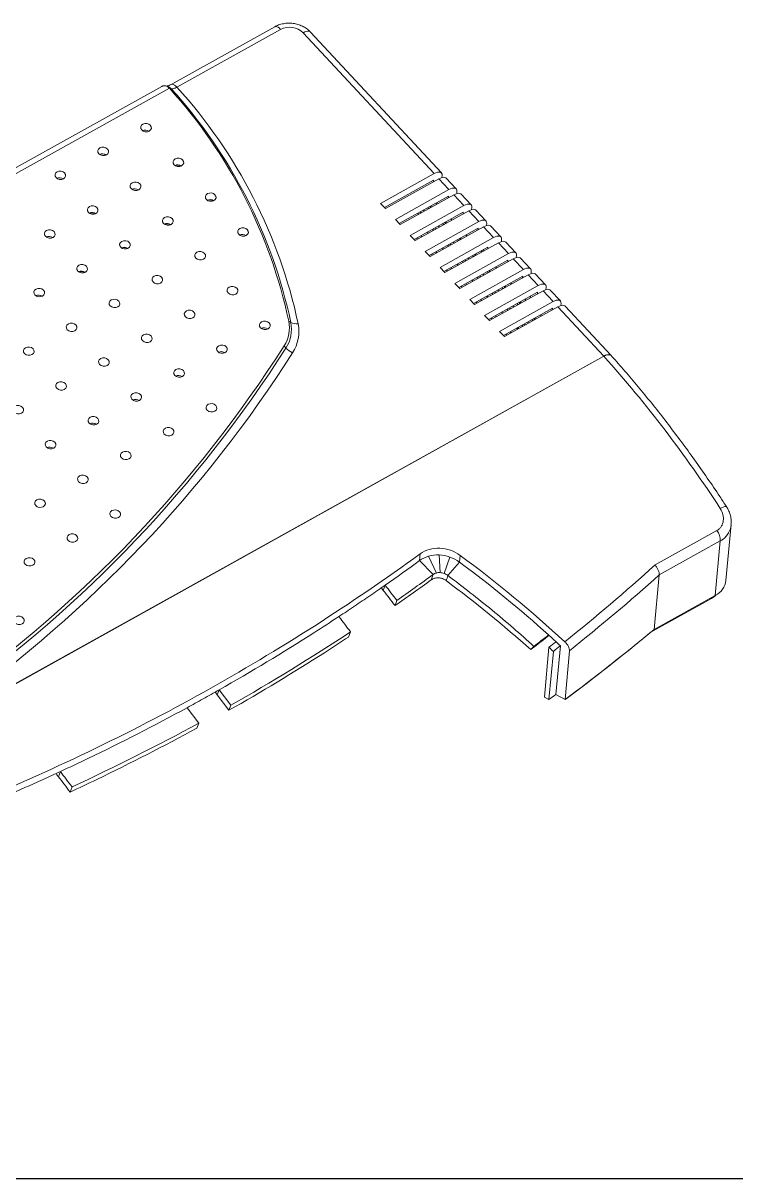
# Model space of a CAD drawing. Header units: inches. Extents: x 1230 to 3313, y 237 to 1043.
# Drawn here: x 1742.6 to 1808.9, y 631.4 to 738.8 of the extents above; entities that cross this region are included whole.
import ezdxf

# ---------------------------------------------------------------- set-up
doc = ezdxf.new("R2010")
doc.units = ezdxf.units.IN

msp = doc.modelspace()

# ---------------------------------------------------------------- linework, layer by layer
at = {"color": 7, "linetype": 'Continuous', "lineweight": 15}
for p, q in [((1766.015, 738.474), (1756.369, 733.107)), ((1766.558, 738.221), (1756.913, 732.854)), ((1780.832, 724.819), (1768.656, 737.916)), ((1781.507, 724.88), (1769.331, 737.976)), ((1755.508, 732.923), (1692.712, 697.983)), ((1755.994, 732.942), (1755.869, 732.972)), ((1756.212, 732.759), (1693.094, 697.641)), ((1756.376, 732.71), (1756.223, 732.747)), ((1775.851, 722.048), (1780.832, 724.819)), ((1781.283, 724.334), (1776.302, 721.563)), ((1782.215, 723.332), (1781.283, 724.334)), ((1781.554, 724.449), (1781.572, 724.642)), ((1782.89, 723.392), (1781.958, 724.395)), ((1780.775, 724.199), (1776.212, 721.66)), ((1777.234, 720.561), (1782.215, 723.332)), ((1780.761, 724.044), (1780.775, 724.199)), ((1782.158, 722.711), (1777.595, 720.172)), ((1782.666, 722.847), (1777.685, 720.075)), ((1781.078, 722.111), (1781.064, 721.955)), ((1782.144, 722.556), (1782.158, 722.711)), ((1783.598, 721.844), (1782.666, 722.847)), ((1782.937, 722.962), (1782.955, 723.155)), ((1784.273, 721.905), (1783.341, 722.907)), ((1776.302, 721.563), (1775.851, 722.048)), ((1778.617, 719.073), (1783.598, 721.844)), ((1783.541, 721.224), (1778.978, 718.685)), ((1784.049, 721.359), (1779.068, 718.588)), ((1779.36, 721.155), (1779.346, 721)), ((1779.629, 721.157), (1779.538, 721.254)), ((1779.942, 721.331), (1779.852, 721.428)), ((1780.25, 721.65), (1780.341, 721.553)), ((1780.466, 721.623), (1780.48, 721.778)), ((1780.541, 721.665), (1780.556, 721.82)), ((1783.527, 721.069), (1783.541, 721.224)), ((1784.981, 720.357), (1784.049, 721.359)), ((1784.32, 721.474), (1784.338, 721.667)), ((1785.656, 720.417), (1784.724, 721.42)), ((1777.685, 720.075), (1777.234, 720.561)), ((1780, 717.586), (1784.981, 720.357)), ((1781.325, 719.844), (1781.235, 719.941)), ((1781.633, 720.163), (1781.724, 720.066)), ((1781.849, 720.135), (1781.863, 720.291)), ((1781.924, 720.177), (1781.939, 720.332)), ((1782.461, 720.623), (1782.447, 720.468)), ((1785.703, 719.987), (1785.721, 720.18)), ((1779.068, 718.588), (1778.617, 719.073)), ((1779.664, 719.067), (1779.649, 718.911)), ((1780.247, 719.244), (1780.261, 719.399)), ((1784.924, 719.736), (1780.361, 717.197)), ((1785.432, 719.872), (1780.451, 717.1)), ((1780.743, 719.667), (1780.729, 719.512)), ((1781.012, 719.669), (1780.921, 719.767)), ((1781.383, 716.098), (1786.364, 718.869)), ((1783.844, 719.136), (1783.83, 718.981)), ((1784.909, 719.581), (1784.924, 719.736)), ((1786.364, 718.869), (1785.432, 719.872)), ((1787.039, 718.93), (1786.107, 719.932)), ((1779.211, 718.815), (1779.301, 718.718)), ((1781.63, 717.757), (1781.644, 717.912)), ((1785.829, 717.983), (1781.744, 715.71)), ((1786.815, 718.384), (1781.834, 715.613)), ((1782.126, 718.18), (1782.112, 718.025)), ((1782.395, 718.182), (1782.304, 718.279)), ((1782.708, 718.356), (1782.618, 718.453)), ((1783.016, 718.675), (1783.107, 718.578)), ((1783.232, 718.648), (1783.246, 718.803)), ((1783.307, 718.69), (1783.322, 718.845)), ((1785.829, 717.983), (1785.814, 717.828)), ((1787.747, 717.382), (1786.815, 718.384)), ((1787.086, 718.499), (1787.104, 718.692)), ((1788.422, 717.442), (1787.49, 718.445)), ((1780.451, 717.1), (1780, 717.586)), ((1780.594, 717.327), (1780.684, 717.23)), ((1781.047, 717.579), (1781.032, 717.424)), ((1782.766, 714.611), (1787.747, 717.382)), ((1787.69, 716.761), (1783.127, 714.223)), ((1788.198, 716.897), (1783.217, 714.125)), ((1783.778, 716.695), (1783.687, 716.792)), ((1784.091, 716.869), (1784.001, 716.966)), ((1784.399, 717.188), (1784.49, 717.091)), ((1784.615, 717.16), (1784.629, 717.316)), ((1784.69, 717.202), (1784.705, 717.358)), ((1785.227, 717.648), (1785.213, 717.493)), ((1785.411, 717.75), (1785.396, 717.595)), ((1787.675, 716.606), (1787.69, 716.761)), ((1789.13, 715.894), (1788.198, 716.897)), ((1788.469, 717.012), (1788.487, 717.205)), ((1789.805, 715.955), (1788.873, 716.957)), ((1781.834, 715.613), (1781.383, 716.098)), ((1781.977, 715.84), (1782.067, 715.743)), ((1782.429, 716.092), (1782.415, 715.936)), ((1783.013, 716.269), (1783.027, 716.424)), ((1783.509, 716.692), (1783.495, 716.537)), ((1784.149, 713.123), (1789.13, 715.894)), ((1785.782, 715.7), (1785.873, 715.603)), ((1785.998, 715.673), (1786.012, 715.828)), ((1786.61, 716.161), (1786.596, 716.006)), ((1789.852, 715.524), (1789.87, 715.717)), ((1783.217, 714.125), (1782.766, 714.611)), ((1783.812, 714.604), (1783.798, 714.449)), ((1784.396, 714.782), (1784.41, 714.937)), ((1789.073, 715.274), (1784.51, 712.735)), ((1789.581, 715.409), (1784.6, 712.638)), ((1784.892, 715.205), (1784.878, 715.05)), ((1785.161, 715.207), (1785.07, 715.304)), ((1785.474, 715.381), (1785.384, 715.478)), ((1787.993, 714.673), (1787.979, 714.518)), ((1789.058, 715.119), (1789.073, 715.274)), ((1790.513, 714.407), (1789.581, 715.409)), ((1791.188, 714.467), (1790.256, 715.47)), ((1783.36, 714.352), (1783.45, 714.255)), ((1785.532, 711.636), (1790.513, 714.407)), ((1790.456, 713.786), (1785.892, 711.248)), ((1790.964, 713.922), (1785.983, 711.151)), ((1786.275, 713.717), (1786.261, 713.562)), ((1786.544, 713.72), (1786.453, 713.817)), ((1786.857, 713.894), (1786.767, 713.991)), ((1787.165, 714.213), (1787.256, 714.116)), ((1787.381, 714.185), (1787.395, 714.341)), ((1787.456, 714.227), (1787.471, 714.383)), ((1790.441, 713.631), (1790.456, 713.786)), ((1791.896, 712.919), (1790.964, 713.922)), ((1791.235, 714.037), (1791.253, 714.23)), ((1792.571, 712.98), (1791.639, 713.982)), ((1784.6, 712.638), (1784.149, 713.123)), ((1784.743, 712.865), (1784.833, 712.768)), ((1785.195, 713.117), (1785.181, 712.961)), ((1785.779, 713.294), (1785.793, 713.449)), ((1786.915, 710.148), (1791.896, 712.919)), ((1792.347, 712.434), (1787.366, 709.663)), ((1788.24, 712.406), (1788.15, 712.503)), ((1788.548, 712.725), (1788.638, 712.628)), ((1788.764, 712.698), (1788.778, 712.853)), ((1788.839, 712.74), (1788.854, 712.895)), ((1788.898, 712.92), (1788.884, 712.764)), ((1789.316, 713.152), (1789.301, 712.997)), ((1789.794, 713.418), (1789.78, 713.263)), ((1796.607, 707.852), (1792.347, 712.434)), ((1792.618, 712.549), (1792.636, 712.742)), ((1797.282, 707.913), (1793.022, 712.495)), ((1785.983, 711.151), (1785.532, 711.636)), ((1786.126, 711.377), (1786.216, 711.28)), ((1786.578, 711.629), (1786.564, 711.474)), ((1787.162, 711.807), (1787.176, 711.962)), ((1791.839, 712.299), (1787.275, 709.76)), ((1787.658, 712.23), (1787.644, 712.075)), ((1787.927, 712.232), (1787.836, 712.329)), ((1790.147, 711.21), (1790.161, 711.366)), ((1790.222, 711.252), (1790.237, 711.408)), ((1790.759, 711.698), (1790.745, 711.543)), ((1791.824, 712.144), (1791.839, 712.299)), ((1767.314, 711.097), (1767.507, 710.986)), ((1788.545, 710.319), (1788.559, 710.474)), ((1788.679, 710.541), (1788.664, 710.386)), ((1789.041, 710.742), (1789.027, 710.587)), ((1789.31, 710.745), (1789.219, 710.842)), ((1789.623, 710.919), (1789.533, 711.016)), ((1789.931, 711.238), (1790.021, 711.141)), ((1787.366, 709.663), (1786.915, 710.148)), ((1787.509, 709.89), (1787.599, 709.793)), ((1787.961, 710.142), (1787.947, 709.987)), ((1766.881, 708.804), (1767.056, 708.598)), ((1710.334, 659.851), (1796.607, 707.852)), ((1796.625, 707.833), (1710.352, 659.831)), ((1807.967, 686.991), (1808.446, 692.185)), ((1801.379, 688.433), (1807.132, 691.634)), ((1807.447, 690.666), (1801.769, 687.506)), ((1806.981, 685.604), (1807.447, 690.666)), ((1779.538, 689.473), (1779.48, 688.842)), ((1779.48, 688.842), (1780.734, 687.54)), ((1780.325, 689.249), (1781.041, 687.687)), ((1781.304, 689.363), (1781.4, 687.723)), ((1782.3, 689.17), (1781.773, 687.641)), ((1783.257, 689.329), (1783.198, 688.693)), ((1783.198, 688.693), (1782.122, 687.448)), ((1780.734, 687.54), (1780.563, 687.048)), ((1801.303, 682.444), (1801.768, 687.502)), ((1776.279, 686.558), (1776.106, 686.075)), ((1806.981, 685.604), (1801.303, 682.444)), ((1777.367, 685.134), (1777.196, 684.653)), ((1806.623, 685.307), (1800.937, 682.143)), ((1773.061, 682.211), (1772.885, 681.736)), ((1791.47, 681.932), (1791.177, 681.622)), ((1791.177, 681.622), (1791.514, 681.892)), ((1789.914, 680.657), (1789.821, 680.56)), ((1790.118, 680.868), (1789.914, 680.657)), ((1791.514, 680.779), (1791.089, 676.158)), ((1791.923, 680.401), (1791.511, 675.919)), ((1792.161, 676.402), (1792.577, 680.92)), ((1793.421, 680.451), (1793.004, 675.925)), ((1760.854, 676.825), (1760.67, 676.357)), ((1760.67, 676.357), (1761.749, 674.924)), ((1760.854, 676.825), (1761.933, 675.392)), ((1791.511, 675.919), (1791.089, 676.158)), ((1793.004, 675.925), (1792.161, 676.402)), ((1793.099, 675.996), (1793.117, 675.986)), ((1793.12, 676.012), (1793.117, 675.986)), ((1758.945, 673.729), (1757.866, 675.162)), ((1761.933, 675.392), (1761.749, 674.924)), ((1758.945, 673.729), (1758.76, 673.261)), ((1746.076, 669.228), (1745.898, 668.752)), ((1747.163, 667.801), (1746.983, 667.324))]:
    msp.add_line(p, q, dxfattribs=at)
at = {"color": 8, "linetype": 'Continuous', "lineweight": 15}
msp.add_line((1806.633, 685.41), (1806.623, 685.307), dxfattribs=at)
msp.add_line((1959.076, 631.358), (1659.563, 631.358))
at = {"color": 8, "linetype": 'Continuous', "lineweight": 15, "flags": 128}
for points in [[(1766.558, 738.221), (1766.44, 738.335), (1766.324, 738.421), (1766.215, 738.476), (1766.116, 738.496), (1766.033, 738.483), (1766.015, 738.474)], [(1768.656, 737.916), (1768.81, 737.99), (1768.956, 738.038), (1769.089, 738.058), (1769.203, 738.048), (1769.293, 738.009), (1769.331, 737.976)], [(1756.913, 732.854), (1756.794, 732.968), (1756.678, 733.054), (1756.569, 733.109), (1756.471, 733.13), (1756.387, 733.116), (1756.371, 733.108)], [(1796.607, 707.852), (1796.761, 707.927), (1796.908, 707.975), (1797.04, 707.994), (1797.154, 707.984), (1797.244, 707.945), (1797.282, 707.913)], [(1796.625, 707.833), (1796.779, 707.908), (1796.924, 707.957), (1797.055, 707.978), (1797.167, 707.97), (1797.254, 707.934), (1797.293, 707.901)]]:
    msp.add_lwpolyline(points, dxfattribs=at)
at = {"color": 7, "linetype": 'Continuous', "lineweight": 15, "flags": 128}
for points in [[(1753.645, 728.877), (1753.79, 728.77), (1753.974, 728.713), (1754.169, 728.715), (1754.344, 728.775), (1754.474, 728.885), (1754.538, 729.027), (1754.527, 729.18), (1754.442, 729.321), (1754.297, 729.427), (1754.113, 729.484), (1753.918, 729.482), (1753.743, 729.422), (1753.613, 729.313), (1753.549, 729.171), (1753.56, 729.018), (1753.645, 728.877)], [(1749.66, 726.66), (1749.805, 726.553), (1749.989, 726.496), (1750.184, 726.498), (1750.359, 726.558), (1750.489, 726.668), (1750.553, 726.81), (1750.542, 726.963), (1750.457, 727.103), (1750.312, 727.21), (1750.128, 727.267), (1749.933, 727.265), (1749.758, 727.205), (1749.628, 727.096), (1749.564, 726.954), (1749.575, 726.801), (1749.66, 726.66)], [(1756.651, 725.643), (1756.797, 725.537), (1756.981, 725.48), (1757.175, 725.482), (1757.351, 725.542), (1757.48, 725.651), (1757.544, 725.793), (1757.533, 725.946), (1757.448, 726.087), (1757.303, 726.194), (1757.119, 726.251), (1756.925, 726.249), (1756.749, 726.188), (1756.62, 726.079), (1756.556, 725.937), (1756.567, 725.784), (1756.651, 725.643)], [(1745.675, 724.443), (1745.821, 724.336), (1746.004, 724.279), (1746.199, 724.281), (1746.374, 724.341), (1746.504, 724.451), (1746.568, 724.593), (1746.557, 724.746), (1746.472, 724.886), (1746.327, 724.993), (1746.143, 725.05), (1745.948, 725.048), (1745.773, 724.988), (1745.643, 724.878), (1745.579, 724.736), (1745.59, 724.583), (1745.675, 724.443)], [(1780.832, 724.819), (1780.986, 724.894), (1781.133, 724.942), (1781.265, 724.961), (1781.379, 724.951), (1781.469, 724.912), (1781.533, 724.846), (1781.568, 724.755), (1781.572, 724.642)], [(1781.958, 724.395), (1781.92, 724.427), (1781.83, 724.466), (1781.716, 724.476), (1781.584, 724.457), (1781.437, 724.409), (1781.283, 724.334)], [(1752.667, 723.426), (1752.812, 723.319), (1752.996, 723.263), (1753.19, 723.264), (1753.366, 723.325), (1753.495, 723.434), (1753.559, 723.576), (1753.548, 723.729), (1753.463, 723.87), (1753.318, 723.977), (1753.134, 724.033), (1752.94, 724.032), (1752.764, 723.971), (1752.635, 723.862), (1752.571, 723.72), (1752.582, 723.567), (1752.667, 723.426)], [(1782.215, 723.332), (1782.369, 723.407), (1782.516, 723.454), (1782.648, 723.474), (1782.762, 723.464), (1782.852, 723.425), (1782.916, 723.359), (1782.951, 723.267), (1782.955, 723.155)], [(1759.658, 722.41), (1759.803, 722.303), (1759.987, 722.246), (1760.182, 722.248), (1760.357, 722.308), (1760.487, 722.418), (1760.551, 722.56), (1760.54, 722.713), (1760.455, 722.853), (1760.309, 722.96), (1760.126, 723.017), (1759.931, 723.015), (1759.756, 722.955), (1759.626, 722.845), (1759.562, 722.703), (1759.573, 722.55), (1759.658, 722.41)], [(1783.341, 722.907), (1783.303, 722.94), (1783.213, 722.979), (1783.099, 722.989), (1782.967, 722.969), (1782.82, 722.921), (1782.666, 722.847)], [(1748.682, 721.209), (1748.827, 721.102), (1749.011, 721.045), (1749.205, 721.047), (1749.381, 721.107), (1749.51, 721.217), (1749.574, 721.359), (1749.563, 721.512), (1749.479, 721.653), (1749.333, 721.759), (1749.149, 721.816), (1748.955, 721.814), (1748.779, 721.754), (1748.65, 721.645), (1748.586, 721.503), (1748.597, 721.35), (1748.682, 721.209)], [(1783.598, 721.844), (1783.752, 721.919), (1783.899, 721.967), (1784.031, 721.986), (1784.145, 721.976), (1784.235, 721.937), (1784.299, 721.871), (1784.334, 721.78), (1784.338, 721.667)], [(1784.724, 721.42), (1784.686, 721.452), (1784.596, 721.491), (1784.482, 721.501), (1784.35, 721.482), (1784.203, 721.434), (1784.049, 721.359)], [(1755.673, 720.193), (1755.818, 720.086), (1756.002, 720.029), (1756.197, 720.031), (1756.372, 720.091), (1756.502, 720.2), (1756.566, 720.342), (1756.555, 720.495), (1756.47, 720.636), (1756.325, 720.743), (1756.141, 720.8), (1755.946, 720.798), (1755.771, 720.738), (1755.641, 720.628), (1755.577, 720.486), (1755.588, 720.333), (1755.673, 720.193)], [(1784.981, 720.357), (1785.135, 720.432), (1785.282, 720.479), (1785.414, 720.499), (1785.528, 720.489), (1785.618, 720.45), (1785.682, 720.384), (1785.717, 720.292), (1785.721, 720.18)], [(1786.107, 719.932), (1786.069, 719.965), (1785.979, 720.004), (1785.865, 720.014), (1785.733, 719.994), (1785.586, 719.946), (1785.432, 719.872)], [(1744.697, 718.992), (1744.842, 718.885), (1745.026, 718.828), (1745.22, 718.83), (1745.396, 718.89), (1745.525, 719), (1745.59, 719.142), (1745.578, 719.295), (1745.494, 719.435), (1745.348, 719.542), (1745.164, 719.599), (1744.97, 719.597), (1744.795, 719.537), (1744.665, 719.428), (1744.601, 719.286), (1744.612, 719.133), (1744.697, 718.992)], [(1762.664, 719.176), (1762.81, 719.069), (1762.994, 719.012), (1763.188, 719.014), (1763.363, 719.074), (1763.493, 719.184), (1763.557, 719.326), (1763.546, 719.479), (1763.461, 719.619), (1763.316, 719.726), (1763.132, 719.783), (1762.938, 719.781), (1762.762, 719.721), (1762.633, 719.612), (1762.568, 719.47), (1762.58, 719.317), (1762.664, 719.176)], [(1786.364, 718.869), (1786.518, 718.944), (1786.665, 718.992), (1786.797, 719.011), (1786.911, 719.001), (1787.001, 718.962), (1787.065, 718.896), (1787.1, 718.805), (1787.104, 718.692)], [(1751.688, 717.975), (1751.833, 717.869), (1752.017, 717.812), (1752.212, 717.814), (1752.387, 717.874), (1752.517, 717.983), (1752.581, 718.125), (1752.57, 718.278), (1752.485, 718.419), (1752.34, 718.526), (1752.156, 718.583), (1751.961, 718.581), (1751.786, 718.521), (1751.656, 718.411), (1751.592, 718.269), (1751.603, 718.116), (1751.688, 717.975)], [(1787.49, 718.445), (1787.452, 718.477), (1787.362, 718.516), (1787.248, 718.526), (1787.116, 718.507), (1786.969, 718.459), (1786.815, 718.384)], [(1758.679, 716.959), (1758.825, 716.852), (1759.009, 716.795), (1759.203, 716.797), (1759.379, 716.857), (1759.508, 716.967), (1759.572, 717.109), (1759.561, 717.262), (1759.476, 717.402), (1759.331, 717.509), (1759.147, 717.566), (1758.953, 717.564), (1758.777, 717.504), (1758.648, 717.395), (1758.584, 717.252), (1758.595, 717.1), (1758.679, 716.959)], [(1787.747, 717.382), (1787.901, 717.457), (1788.048, 717.504), (1788.18, 717.524), (1788.294, 717.514), (1788.384, 717.475), (1788.448, 717.409), (1788.483, 717.317), (1788.487, 717.205)], [(1788.873, 716.957), (1788.835, 716.99), (1788.745, 717.029), (1788.631, 717.039), (1788.499, 717.019), (1788.352, 716.972), (1788.198, 716.897)], [(1747.703, 715.758), (1747.849, 715.651), (1748.032, 715.595), (1748.227, 715.596), (1748.402, 715.657), (1748.532, 715.766), (1748.596, 715.908), (1748.585, 716.061), (1748.5, 716.202), (1748.355, 716.309), (1748.171, 716.365), (1747.976, 716.364), (1747.801, 716.303), (1747.671, 716.194), (1747.607, 716.052), (1747.618, 715.899), (1747.703, 715.758)], [(1789.13, 715.894), (1789.284, 715.969), (1789.431, 716.017), (1789.563, 716.036), (1789.677, 716.026), (1789.767, 715.987), (1789.831, 715.921), (1789.866, 715.83), (1789.87, 715.717)], [(1754.695, 714.742), (1754.84, 714.635), (1755.024, 714.578), (1755.218, 714.58), (1755.394, 714.64), (1755.523, 714.75), (1755.587, 714.892), (1755.576, 715.045), (1755.492, 715.185), (1755.346, 715.292), (1755.162, 715.349), (1754.968, 715.347), (1754.792, 715.287), (1754.663, 715.177), (1754.599, 715.035), (1754.61, 714.882), (1754.695, 714.742)], [(1790.256, 715.47), (1790.218, 715.502), (1790.128, 715.541), (1790.014, 715.551), (1789.881, 715.532), (1789.735, 715.484), (1789.581, 715.409)], [(1743.718, 713.541), (1743.864, 713.434), (1744.048, 713.377), (1744.242, 713.379), (1744.417, 713.439), (1744.547, 713.549), (1744.611, 713.691), (1744.6, 713.844), (1744.515, 713.985), (1744.37, 714.091), (1744.186, 714.148), (1743.992, 714.146), (1743.816, 714.086), (1743.687, 713.977), (1743.622, 713.835), (1743.634, 713.682), (1743.718, 713.541)], [(1761.686, 713.725), (1761.831, 713.618), (1762.015, 713.562), (1762.21, 713.563), (1762.385, 713.624), (1762.515, 713.733), (1762.579, 713.875), (1762.568, 714.028), (1762.483, 714.169), (1762.338, 714.276), (1762.154, 714.332), (1761.959, 714.331), (1761.784, 714.27), (1761.654, 714.161), (1761.59, 714.019), (1761.601, 713.866), (1761.686, 713.725)], [(1790.513, 714.407), (1790.667, 714.482), (1790.813, 714.529), (1790.946, 714.549), (1791.06, 714.539), (1791.15, 714.5), (1791.214, 714.434), (1791.249, 714.342), (1791.253, 714.23)], [(1791.639, 713.982), (1791.601, 714.015), (1791.511, 714.054), (1791.397, 714.064), (1791.264, 714.044), (1791.118, 713.997), (1790.964, 713.922)], [(1750.71, 712.525), (1750.855, 712.418), (1751.039, 712.361), (1751.233, 712.363), (1751.409, 712.423), (1751.538, 712.532), (1751.603, 712.674), (1751.591, 712.827), (1751.507, 712.968), (1751.361, 713.075), (1751.177, 713.132), (1750.983, 713.13), (1750.807, 713.07), (1750.678, 712.96), (1750.614, 712.818), (1750.625, 712.665), (1750.71, 712.525)], [(1791.896, 712.919), (1792.05, 712.994), (1792.196, 713.042), (1792.329, 713.061), (1792.443, 713.051), (1792.533, 713.012), (1792.597, 712.946), (1792.631, 712.855), (1792.636, 712.742)], [(1793.022, 712.495), (1792.984, 712.527), (1792.894, 712.566), (1792.78, 712.576), (1792.647, 712.557), (1792.501, 712.509), (1792.347, 712.434)], [(1757.701, 711.508), (1757.846, 711.401), (1758.03, 711.344), (1758.225, 711.346), (1758.4, 711.406), (1758.53, 711.516), (1758.594, 711.658), (1758.583, 711.811), (1758.498, 711.952), (1758.353, 712.058), (1758.169, 712.115), (1757.974, 712.113), (1757.799, 712.053), (1757.669, 711.944), (1757.605, 711.802), (1757.616, 711.649), (1757.701, 711.508)], [(1746.725, 710.307), (1746.87, 710.201), (1747.054, 710.144), (1747.249, 710.146), (1747.424, 710.206), (1747.554, 710.315), (1747.618, 710.457), (1747.606, 710.61), (1747.522, 710.751), (1747.376, 710.858), (1747.192, 710.915), (1746.998, 710.913), (1746.823, 710.853), (1746.693, 710.743), (1746.629, 710.601), (1746.64, 710.448), (1746.725, 710.307)], [(1764.692, 710.492), (1764.838, 710.385), (1765.022, 710.328), (1765.216, 710.33), (1765.392, 710.39), (1765.521, 710.499), (1765.585, 710.641), (1765.574, 710.794), (1765.489, 710.935), (1765.344, 711.042), (1765.16, 711.099), (1764.966, 711.097), (1764.79, 711.037), (1764.661, 710.927), (1764.597, 710.785), (1764.608, 710.632), (1764.692, 710.492)], [(1753.716, 709.291), (1753.862, 709.184), (1754.045, 709.127), (1754.24, 709.129), (1754.415, 709.189), (1754.545, 709.299), (1754.609, 709.441), (1754.598, 709.594), (1754.513, 709.734), (1754.368, 709.841), (1754.184, 709.898), (1753.989, 709.896), (1753.814, 709.836), (1753.684, 709.727), (1753.62, 709.585), (1753.631, 709.432), (1753.716, 709.291)], [(1742.74, 708.09), (1742.885, 707.983), (1743.069, 707.927), (1743.264, 707.928), (1743.439, 707.989), (1743.569, 708.098), (1743.633, 708.24), (1743.622, 708.393), (1743.537, 708.534), (1743.391, 708.641), (1743.208, 708.697), (1743.013, 708.696), (1742.838, 708.635), (1742.708, 708.526), (1742.644, 708.384), (1742.655, 708.231), (1742.74, 708.09)], [(1760.707, 708.274), (1760.853, 708.168), (1761.037, 708.111), (1761.231, 708.113), (1761.407, 708.173), (1761.536, 708.282), (1761.6, 708.424), (1761.589, 708.577), (1761.504, 708.718), (1761.359, 708.825), (1761.175, 708.882), (1760.981, 708.88), (1760.805, 708.819), (1760.676, 708.71), (1760.612, 708.568), (1760.623, 708.415), (1760.707, 708.274)], [(1749.731, 707.074), (1749.877, 706.967), (1750.061, 706.91), (1750.255, 706.912), (1750.43, 706.972), (1750.56, 707.082), (1750.624, 707.224), (1750.613, 707.377), (1750.528, 707.517), (1750.383, 707.624), (1750.199, 707.681), (1750.004, 707.679), (1749.829, 707.619), (1749.699, 707.509), (1749.635, 707.367), (1749.647, 707.214), (1749.731, 707.074)], [(1756.723, 706.057), (1756.868, 705.95), (1757.052, 705.894), (1757.246, 705.895), (1757.422, 705.956), (1757.551, 706.065), (1757.615, 706.207), (1757.604, 706.36), (1757.52, 706.501), (1757.374, 706.608), (1757.19, 706.664), (1756.996, 706.663), (1756.82, 706.602), (1756.691, 706.493), (1756.627, 706.351), (1756.638, 706.198), (1756.723, 706.057)], [(1745.746, 704.857), (1745.892, 704.75), (1746.076, 704.693), (1746.27, 704.695), (1746.445, 704.755), (1746.575, 704.864), (1746.639, 705.006), (1746.628, 705.159), (1746.543, 705.3), (1746.398, 705.407), (1746.214, 705.464), (1746.02, 705.462), (1745.844, 705.402), (1745.715, 705.292), (1745.65, 705.15), (1745.662, 704.997), (1745.746, 704.857)], [(1752.738, 703.84), (1752.883, 703.733), (1753.067, 703.676), (1753.261, 703.678), (1753.437, 703.738), (1753.566, 703.848), (1753.631, 703.99), (1753.619, 704.143), (1753.535, 704.284), (1753.389, 704.39), (1753.205, 704.447), (1753.011, 704.445), (1752.836, 704.385), (1752.706, 704.276), (1752.642, 704.134), (1752.653, 703.981), (1752.738, 703.84)], [(1741.761, 702.639), (1741.907, 702.533), (1742.091, 702.476), (1742.285, 702.478), (1742.461, 702.538), (1742.59, 702.647), (1742.654, 702.789), (1742.643, 702.942), (1742.558, 703.083), (1742.413, 703.19), (1742.229, 703.247), (1742.035, 703.245), (1741.859, 703.185), (1741.73, 703.075), (1741.666, 702.933), (1741.677, 702.78), (1741.761, 702.639)], [(1759.729, 702.824), (1759.874, 702.717), (1760.058, 702.66), (1760.253, 702.662), (1760.428, 702.722), (1760.558, 702.831), (1760.622, 702.973), (1760.611, 703.126), (1760.526, 703.267), (1760.381, 703.374), (1760.197, 703.431), (1760.002, 703.429), (1759.827, 703.369), (1759.697, 703.259), (1759.633, 703.117), (1759.644, 702.964), (1759.729, 702.824)], [(1748.753, 701.623), (1748.898, 701.516), (1749.082, 701.459), (1749.277, 701.461), (1749.452, 701.521), (1749.582, 701.631), (1749.646, 701.773), (1749.634, 701.926), (1749.55, 702.066), (1749.404, 702.173), (1749.22, 702.23), (1749.026, 702.228), (1748.851, 702.168), (1748.721, 702.059), (1748.657, 701.917), (1748.668, 701.764), (1748.753, 701.623)], [(1755.744, 700.606), (1755.89, 700.5), (1756.073, 700.443), (1756.268, 700.445), (1756.443, 700.505), (1756.573, 700.614), (1756.637, 700.756), (1756.626, 700.909), (1756.541, 701.05), (1756.396, 701.157), (1756.212, 701.214), (1756.017, 701.212), (1755.842, 701.152), (1755.712, 701.042), (1755.648, 700.9), (1755.659, 700.747), (1755.744, 700.606)], [(1744.768, 699.406), (1744.913, 699.299), (1745.097, 699.242), (1745.292, 699.244), (1745.467, 699.304), (1745.597, 699.414), (1745.661, 699.556), (1745.65, 699.709), (1745.565, 699.849), (1745.419, 699.956), (1745.236, 700.013), (1745.041, 700.011), (1744.866, 699.951), (1744.736, 699.841), (1744.672, 699.699), (1744.683, 699.546), (1744.768, 699.406)], [(1751.759, 698.389), (1751.905, 698.282), (1752.089, 698.226), (1752.283, 698.227), (1752.458, 698.288), (1752.588, 698.397), (1752.652, 698.539), (1752.641, 698.692), (1752.556, 698.833), (1752.411, 698.94), (1752.227, 698.996), (1752.032, 698.995), (1751.857, 698.934), (1751.727, 698.825), (1751.663, 698.683), (1751.675, 698.53), (1751.759, 698.389)], [(1747.774, 696.172), (1747.92, 696.065), (1748.104, 696.008), (1748.298, 696.01), (1748.474, 696.07), (1748.603, 696.18), (1748.667, 696.322), (1748.656, 696.475), (1748.571, 696.616), (1748.426, 696.722), (1748.242, 696.779), (1748.048, 696.777), (1747.872, 696.717), (1747.743, 696.608), (1747.678, 696.466), (1747.69, 696.313), (1747.774, 696.172)], [(1743.789, 693.955), (1743.935, 693.848), (1744.119, 693.791), (1744.313, 693.793), (1744.489, 693.853), (1744.618, 693.963), (1744.682, 694.105), (1744.671, 694.258), (1744.586, 694.398), (1744.441, 694.505), (1744.257, 694.562), (1744.063, 694.56), (1743.887, 694.5), (1743.758, 694.391), (1743.694, 694.249), (1743.705, 694.096), (1743.789, 693.955)], [(1750.781, 692.938), (1750.926, 692.832), (1751.11, 692.775), (1751.305, 692.777), (1751.48, 692.837), (1751.61, 692.946), (1751.674, 693.088), (1751.663, 693.241), (1751.578, 693.382), (1751.432, 693.489), (1751.249, 693.546), (1751.054, 693.544), (1750.879, 693.484), (1750.749, 693.374), (1750.685, 693.232), (1750.696, 693.079), (1750.781, 692.938)], [(1746.796, 690.721), (1746.941, 690.614), (1747.125, 690.558), (1747.32, 690.559), (1747.495, 690.62), (1747.625, 690.729), (1747.689, 690.871), (1747.678, 691.024), (1747.593, 691.165), (1747.448, 691.272), (1747.264, 691.328), (1747.069, 691.327), (1746.894, 691.266), (1746.764, 691.157), (1746.7, 691.015), (1746.711, 690.862), (1746.796, 690.721)], [(1743.608, 688.948), (1743.693, 688.807), (1743.704, 688.654), (1743.64, 688.512), (1743.51, 688.402), (1743.335, 688.342), (1743.14, 688.34), (1742.956, 688.397), (1742.811, 688.504), (1742.726, 688.645), (1742.715, 688.798), (1742.779, 688.94), (1742.909, 689.049), (1743.084, 689.109), (1743.279, 689.111), (1743.463, 689.054), (1743.608, 688.948)], [(1775.921, 686.317), (1775.97, 686.252), (1776.106, 686.075)], [(1807.065, 685.653), (1806.911, 685.504), (1806.623, 685.307)], [(1742.63, 683.497), (1742.714, 683.356), (1742.725, 683.203), (1742.661, 683.061), (1742.532, 682.952), (1742.356, 682.891), (1742.162, 682.89), (1741.978, 682.946), (1741.833, 683.053), (1741.748, 683.194), (1741.737, 683.347), (1741.801, 683.489), (1741.93, 683.598), (1742.106, 683.659), (1742.3, 683.66), (1742.484, 683.604), (1742.63, 683.497)], [(1760.475, 676.616), (1760.535, 676.536), (1760.67, 676.357)], [(1745.672, 669.049), (1745.763, 668.93), (1745.898, 668.752)]]:
    msp.add_lwpolyline(points, dxfattribs=at)
at = {"color": 7, "linetype": 'Continuous', "lineweight": 15}
for centre, radius, start, end in [((1767.4, 736.641), 1.79, 45.41434, 118.0402), ((1721.864, 700.998), 47.363, 12.02509, 42.26765), ((1721.656, 701.373), 46.682, 12.02288, 42.22831), ((1721.699, 701.23), 46.835, 12.02317, 42.23344), ((1753.966, 728.263), 0.608, 54.96685, 114.50715), ((1749.982, 726.045), 0.608, 54.96685, 114.50715), ((1756.973, 725.029), 0.608, 54.96685, 114.50715), ((1756.974, 725.039), 0.579, 55.73414, 113.73986), ((1745.997, 723.828), 0.608, 54.96685, 114.50715), ((1752.988, 722.812), 0.608, 54.96685, 114.50715), ((1752.989, 722.821), 0.579, 55.73414, 113.73986), ((1759.979, 721.795), 0.608, 54.96685, 114.50715), ((1759.98, 721.805), 0.579, 55.73414, 113.73986), ((1749.003, 720.595), 0.608, 54.96685, 114.50715), ((1749.004, 720.604), 0.579, 55.73414, 113.73986), ((1755.994, 719.578), 0.608, 54.96685, 114.50715), ((1755.995, 719.588), 0.579, 55.73414, 113.73986), ((1745.018, 718.378), 0.608, 54.96685, 114.50715), ((1745.019, 718.387), 0.579, 55.73414, 113.73986), ((1762.986, 718.562), 0.608, 54.96685, 114.50715), ((1762.987, 718.571), 0.579, 55.73414, 113.73986), ((1752.01, 717.361), 0.608, 54.96685, 114.50715), ((1752.01, 717.371), 0.579, 55.73414, 113.73986), ((1748.025, 715.144), 0.608, 54.96685, 114.50715), ((1748.026, 715.153), 0.579, 55.73414, 113.73986), ((1744.04, 712.927), 0.608, 54.96685, 114.50715), ((1744.041, 712.936), 0.579, 55.73414, 113.73986), ((1765.014, 709.877), 0.608, 54.96685, 114.50715), ((1764.25, 710.488), 3.124, 327.37641, 11.2316), ((1764.315, 710.352), 3.254, 327.37641, 11.2316), ((1768.044, 712.042), 1.185, 243.01099, 276.93087), ((1764.562, 710.146), 3.696, 327.37641, 11.2316), ((1667.197, 772.452), 118.271, 305.46076, 327.44147), ((1667.236, 772.334), 118.432, 305.46076, 327.44147), ((1667.39, 772.186), 118.984, 305.46076, 327.44147), ((1761.029, 707.66), 0.608, 54.96685, 114.50715), ((1768.305, 709.685), 1.656, 221.01476, 247.63629), ((1795.351, 706.685), 1.715, 42.01781, 42.91164), ((1709.97, 630.427), 116.193, 32.97611, 41.77344), ((1796.55, 707.232), 1, 42.02084, 42.91474), ((1757.044, 705.443), 0.608, 54.96685, 114.50715), ((1753.059, 703.226), 0.608, 54.96685, 114.50715), ((1749.074, 701.009), 0.608, 54.96685, 114.50715), ((1745.089, 698.791), 0.608, 54.96685, 114.50715), ((1805.708, 690.634), 1.74, 1.03449, 35.06761), ((1806.175, 687.221), 1.807, 296.48719, 352.70375), ((1666.257, 845.813), 211.959, 306.72526, 309.57823), ((1666.263, 844.939), 211.275, 306.90015, 309.59043), ((1663.471, 849.128), 215.396, 306.47247, 306.68795)]:
    msp.add_arc(centre, radius, start, end, dxfattribs=at)
at = {"color": 8, "linetype": 'Continuous', "lineweight": 15}
for centre, radius, start, end in [((1755.818, 732.222), 0.742, 41.20714, 76.23859), ((1808.003, 692.993), 0.877, 89.43833, 129.5889)]:
    msp.add_arc(centre, radius, start, end, dxfattribs=at)
at = {"color": 7, "linetype": 'Continuous', "lineweight": 15}
for centre, major_axis, start_param, end_param in [((1769.53, 661.694), (44.628, -37.564), 1.4793753, 1.6961649), ((1768.772, 661.272), (43.825, -36.888), 1.4764968, 1.4862459)]:
    msp.add_ellipse(centre, major_axis=major_axis, ratio=0.518046, start_param=start_param, end_param=end_param, dxfattribs=at)
for points, knots in [([(1769.331, 737.976), (1769.265, 738.043), (1769.098, 738.209), (1768.782, 738.429), (1768.386, 738.623), (1767.953, 738.752), (1767.499, 738.814), (1767.038, 738.804), (1766.586, 738.719), (1766.246, 738.596), (1766.064, 738.5), (1766.015, 738.474)], [0, 0, 0, 0, 0.0804151, 0.2013407, 0.3235946, 0.4474571, 0.5724779, 0.6984496, 0.8253231, 0.9529383, 1, 1, 1, 1]), ([(1756.212, 732.759), (1756.18, 732.791), (1756.114, 732.855), (1756.007, 732.924), (1755.895, 732.969), (1755.783, 732.99), (1755.672, 732.984), (1755.579, 732.961), (1755.528, 732.93), (1755.51, 732.92)], [0, 0, 0, 0, 0.1486555, 0.3017635, 0.4503851, 0.6030772, 0.7565526, 0.9139162, 1, 1, 1, 1]), ([(1756.371, 733.11), (1756.309, 733.077), (1756.184, 733.011), (1756.043, 732.964), (1755.958, 732.949), (1755.959, 732.949), (1755.959, 732.95)], [0, 0, 0, 0, 0.276558, 0.5521317, 0.8097455, 1, 1, 1, 1]), ([(1756.913, 732.854), (1756.861, 732.824), (1756.81, 732.797), (1756.711, 732.754), (1756.663, 732.738), (1756.572, 732.713), (1756.528, 732.705), (1756.447, 732.701), (1756.41, 732.703), (1756.376, 732.71)], [0, 0, 0, 0, 0.25, 0.25, 0.5, 0.5, 0.75, 0.75, 1, 1, 1, 1]), ([(1808.011, 693.87), (1807.809, 694.177), (1807.224, 695.069), (1806.238, 696.521), (1805.048, 698.216), (1803.841, 699.876), (1802.617, 701.499), (1801.378, 703.083), (1800.127, 704.625), (1798.886, 706.097), (1797.94, 707.181), (1797.415, 707.765), (1797.293, 707.901)], [0, 0, 0, 0, 0.0600614, 0.1741444, 0.2882432, 0.4023576, 0.5164904, 0.6306447, 0.7448235, 0.8590303, 0.9672787, 1, 1, 1, 1]), ([(1807.132, 691.634), (1807.215, 691.68), (1807.291, 691.736), (1807.427, 691.864), (1807.485, 691.936), (1807.586, 692.092), (1807.627, 692.178), (1807.69, 692.355), (1807.711, 692.447), (1807.736, 692.637), (1807.738, 692.734), (1807.726, 692.927), (1807.71, 693.024), (1807.638, 693.313), (1807.556, 693.497), (1807.444, 693.669)], [0, 0, 0, 0, 0.125, 0.125, 0.25, 0.25, 0.375, 0.375, 0.5, 0.5, 0.625, 0.625, 0.75, 0.75, 1, 1, 1, 1]), ([(1808.438, 692.196), (1808.446, 692.285), (1808.468, 692.517), (1808.419, 692.902), (1808.296, 693.331), (1808.153, 693.659), (1808.034, 693.824), (1808.004, 693.866)], [0, 0, 0, 0, 0.153773, 0.4005394, 0.6565619, 0.9137469, 1, 1, 1, 1]), ([(1783.257, 689.329), (1782.982, 689.531), (1782.683, 689.69), (1782.033, 689.918), (1781.7, 689.982), (1781.023, 690.008), (1780.696, 689.97), (1780.07, 689.791), (1779.788, 689.655), (1779.538, 689.473)], [0, 0, 0, 0, 0.25, 0.25, 0.5, 0.5, 0.75, 0.75, 1, 1, 1, 1]), ([(1779.538, 689.473), (1776.335, 687.141), (1773.057, 684.901), (1766.351, 680.616), (1759.497, 676.525), (1752.348, 672.825), (1745.05, 669.319), (1741.327, 667.662), (1737.528, 666.099)], [0, 0, 0, 0, 0.25, 0.25, 0.5, 0.75, 0.75, 1, 1, 1, 1]), ([(1781.4, 687.723), (1781.334, 687.727), (1781.275, 687.726), (1781.158, 687.714), (1781.101, 687.704), (1781.041, 687.687)], [0, 0, 0, 0, 0.5, 0.5, 1, 1, 1, 1]), ([(1781.773, 687.641), (1781.708, 687.666), (1781.647, 687.684), (1781.526, 687.71), (1781.465, 687.719), (1781.4, 687.723)], [0, 0, 0, 0, 0.5, 0.5, 1, 1, 1, 1]), ([(1801.769, 687.506), (1801.771, 687.566), (1801.764, 687.633), (1801.731, 687.78), (1801.705, 687.859), (1801.636, 688.023), (1801.593, 688.107), (1801.495, 688.272), (1801.438, 688.356), (1801.379, 688.433)], [0, 0, 0, 0, 0.25, 0.25, 0.5, 0.5, 0.75, 0.75, 1, 1, 1, 1]), ([(1781.94, 686.981), (1781.834, 687.061), (1781.733, 687.116), (1781.484, 687.209), (1781.372, 687.232), (1781.112, 687.246), (1781.001, 687.235), (1780.758, 687.166), (1780.661, 687.12), (1780.563, 687.048)], [0, 0, 0, 0, 0.25, 0.25, 0.5, 0.5, 0.75, 0.75, 1, 1, 1, 1]), ([(1781.041, 687.687), (1780.982, 687.671), (1780.929, 687.651), (1780.829, 687.603), (1780.782, 687.575), (1780.734, 687.54)], [0, 0, 0, 0, 0.5, 0.5, 1, 1, 1, 1]), ([(1782.122, 687.448), (1782.065, 687.491), (1782.01, 687.527), (1781.896, 687.59), (1781.837, 687.617), (1781.773, 687.641)], [0, 0, 0, 0, 0.5, 0.5, 1, 1, 1, 1]), ([(1790.118, 680.868), (1788.86, 682.006), (1787.56, 683.129), (1784.89, 685.328), (1783.519, 686.403), (1782.122, 687.448)], [0, 0, 0, 0, 0.5, 0.5, 1, 1, 1, 1]), ([(1776.279, 686.558), (1776.042, 686.393), (1775.569, 686.064), (1774.856, 685.573), (1774.14, 685.085), (1773.422, 684.6), (1772.702, 684.118), (1772.219, 683.799), (1771.978, 683.639)], [0, 0, 0, 0, 0.16680642, 0.33355298, 0.50024265, 0.66687839, 0.83346318, 1, 1, 1, 1]), ([(1771.978, 683.639), (1771.205, 683.129), (1770.427, 682.624), (1766.77, 680.287), (1763.839, 678.52), (1760.854, 676.825)], [0.19171893, 0.19171893, 0.19171893, 0.19171893, 0.25, 0.25, 0.46443038, 0.46443038, 0.46443038, 0.46443038]), ([(1772.885, 681.736), (1772.137, 681.244), (1771.385, 680.757), (1767.723, 678.418), (1764.763, 676.635), (1761.749, 674.924)], [0.53528307, 0.53528307, 0.53528307, 0.53528307, 0.59107511, 0.59107511, 0.80579204, 0.80579204, 0.80579204, 0.80579204]), ([(1791.47, 681.932), (1791.245, 681.754), (1790.796, 681.397), (1790.344, 681.044), (1790.118, 680.868)], [0, 0, 0, 0, 0.5006388, 1, 1, 1, 1]), ([(1792.169, 681.297), (1792.053, 681.403), (1791.821, 681.615), (1791.587, 681.826), (1791.47, 681.932)], [0, 0, 0, 0, 0.4981153, 1, 1, 1, 1]), ([(1792.983, 681.288), (1793.053, 681.222), (1793.117, 681.154), (1793.23, 681.009), (1793.279, 680.935), (1793.356, 680.788), (1793.385, 680.714), (1793.42, 680.576), (1793.426, 680.51), (1793.421, 680.451)], [0, 0, 0, 0, 0.25, 0.25, 0.5, 0.5, 0.75, 0.75, 1, 1, 1, 1]), ([(1760.854, 676.825), (1760.607, 676.685), (1760.111, 676.404), (1759.365, 675.987), (1758.617, 675.573), (1758.116, 675.299), (1757.866, 675.162)], [0, 0, 0, 0, 0.2499979, 0.5, 0.7500021, 1, 1, 1, 1]), ([(1757.866, 675.162), (1754.845, 673.516), (1751.77, 671.941), (1747.79, 670.029), (1746.935, 669.626), (1746.076, 669.228)], [0.53557072, 0.53557072, 0.53557072, 0.53557072, 0.75, 0.75, 0.80828108, 0.80828108, 0.80828108, 0.80828108]), ([(1758.76, 673.261), (1755.711, 671.599), (1752.609, 670.009), (1748.634, 668.098), (1747.81, 667.709), (1746.983, 667.324)], [0.19420796, 0.19420796, 0.19420796, 0.19420796, 0.40892489, 0.40892489, 0.46471693, 0.46471693, 0.46471693, 0.46471693]), ([(1746.077, 669.228), (1745.808, 669.104), (1745.272, 668.856), (1744.465, 668.488), (1743.655, 668.123), (1742.843, 667.762), (1742.029, 667.403), (1741.484, 667.166), (1741.212, 667.047)], [0, 0, 0, 0, 0.16653682, 0.33312161, 0.49975735, 0.66644702, 0.83319358, 1, 1, 1, 1])]:
    msp.add_open_spline(points, degree=3, knots=knots, dxfattribs=at)
for points in [[(1756.223, 732.747), (1756.219, 732.751), (1756.216, 732.755), (1756.212, 732.759)], [(1779.48, 688.842), (1778.421, 688.07), (1777.354, 687.309), (1776.279, 686.558)], [(1780.325, 689.249), (1780.012, 689.159), (1779.729, 689.023), (1779.48, 688.842)], [(1781.304, 689.363), (1780.965, 689.376), (1780.638, 689.338), (1780.325, 689.249)], [(1782.3, 689.17), (1781.975, 689.285), (1781.643, 689.349), (1781.304, 689.363)], [(1783.198, 688.693), (1782.924, 688.896), (1782.625, 689.055), (1782.3, 689.17)], [(1791.47, 681.932), (1788.825, 684.317), (1786.052, 686.583), (1783.198, 688.693)], [(1792.983, 681.288), (1795.85, 683.589), (1798.649, 685.973), (1801.379, 688.433)], [(1780.563, 687.048), (1779.45, 686.239), (1778.327, 685.44), (1777.196, 684.653)], [(1780.734, 687.54), (1779.621, 686.726), (1778.498, 685.925), (1777.367, 685.134)], [(1782.122, 687.448), (1782.061, 687.292), (1782.001, 687.136), (1781.94, 686.981)], [(1789.821, 680.56), (1787.3, 682.817), (1784.66, 684.969), (1781.94, 686.981)], [(1801.768, 687.502), (1799.052, 685.076), (1796.269, 682.724), (1793.421, 680.451)], [(1801.769, 687.506), (1801.769, 687.505), (1801.769, 687.503), (1801.768, 687.502)], [(1777.196, 684.653), (1776.831, 685.129), (1776.468, 685.603), (1776.106, 686.075)], [(1777.367, 685.134), (1777.005, 685.609), (1776.642, 686.084), (1776.279, 686.558)], [(1771.978, 683.639), (1772.34, 683.163), (1772.701, 682.687), (1773.061, 682.211)], [(1773.061, 682.211), (1769.439, 679.821), (1765.729, 677.547), (1761.933, 675.392)], [(1791.177, 681.622), (1790.726, 681.265), (1790.274, 680.911), (1789.821, 680.56)], [(1792.169, 681.297), (1791.951, 681.124), (1791.733, 680.951), (1791.514, 680.779)], [(1792.169, 681.297), (1792.305, 681.172), (1792.441, 681.046), (1792.577, 680.92)], [(1791.923, 680.401), (1792.142, 680.574), (1792.36, 680.747), (1792.577, 680.92)], [(1758.945, 673.729), (1755.104, 671.636), (1751.177, 669.66), (1747.163, 667.801)], [(1746.983, 667.324), (1746.62, 667.802), (1746.259, 668.278), (1745.898, 668.752)], [(1747.163, 667.801), (1746.801, 668.277), (1746.439, 668.752), (1746.076, 669.228)]]:
    msp.add_open_spline(points, degree=3, dxfattribs=at)
at = {"color": 8, "linetype": 'Continuous', "lineweight": 15}
msp.add_open_spline([(1808.442, 692.195), (1808.443, 692.188), (1808.473, 691.911), (1808.239, 691.409), (1807.854, 690.917), (1807.54, 690.723), (1807.447, 690.666)], degree=3, knots=[0, 0, 0, 0, 0.0110566, 0.4343167, 0.8320853, 1, 1, 1, 1], dxfattribs=at)

doc.saveas('drawing.dxf')
